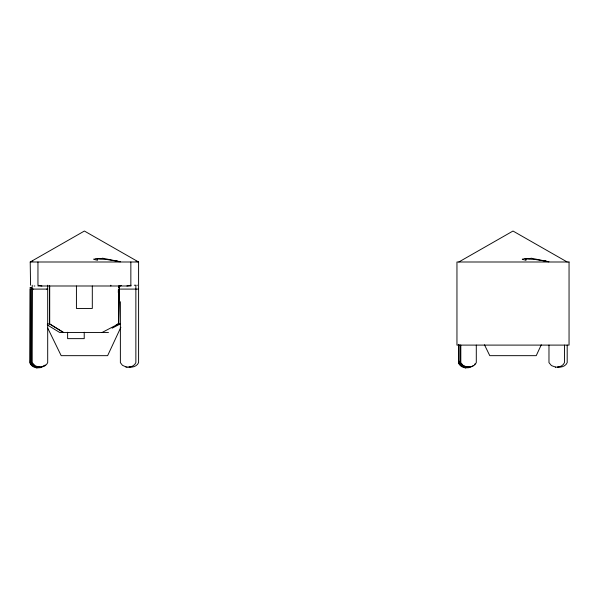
<?xml version="1.0" encoding="UTF-8"?>
<svg xmlns="http://www.w3.org/2000/svg" width="599" height="599" viewBox="0 0 599 599"><rect width="100%" height="100%" fill="white"/><g stroke="black" fill="none" stroke-linecap="round" stroke-linejoin="round"><path stroke-width="0.9" d="M115.802 325.317L118.46 323.924L119.149 285.993L119.822 285.993M118.467 289.579L118.467 323.924L102.152 332.445M118.482 323.924L118.482 313.09M118.303 292.537L118.37 289.729M119.448 285.993L118.774 323.932L120.294 323.924L112.125 328.185M31.807 289.13L31.492 362.635C32.735 365.862 36.689 367.352 39.953 367.194M33.252 289.092L31.492 289.092L47.695 289.092L46.662 289.092M120.856 327.271L107.625 355.664L61.18 355.664L47.733 328.102M541.286 344.807L536.225 355.664L489.78 355.664L484.479 344.807M474.58 364.282L474.962 363.893M44.004 365.764L40.238 367.696L36.771 367.883M45.284 364.986L44.094 365.839M472.693 365.839L473.113 365.592M458.812 261.995L512.999 231.034L567.193 261.995M118.759 323.939L117.793 323.924M43.203 366.326L42.462 366.618M471.061 366.618L471.802 366.326L468.837 367.696L465.371 367.883M39.234 367.194C42.499 367.352 46.452 365.862 47.695 362.635L47.695 285.221M126.936 367.112C130.342 367.539 134.535 365.982 135.861 362.635L135.861 285.221L134.296 285.221M129.669 367.112C133.075 367.539 137.268 365.982 138.594 362.635L138.594 261.995L84.399 231.034L30.212 261.995L30.556 285.221M466.651 367.112C470.252 367.629 474.857 366.251 476.295 362.635L476.295 345.099M555.535 367.112C558.942 367.539 563.135 365.982 564.46 362.635L564.46 345.099M558.268 367.112C561.667 367.539 565.868 365.982 567.193 362.635L567.193 345.099M119.95 285.993L121.567 285.476M32.855 261.171L30.212 261.995L138.594 261.995L136.033 261.261M126.891 285.993L130.852 285.221L130.852 261.995M37.692 367.194L39.961 366.97M39.137 367.112L36.509 367.112M41.234 366.97L40.418 367.112M467.475 367.112L468.837 366.917L468.291 366.97M467.737 367.112L466.292 367.194M469.017 367.112L469.833 366.97M30.212 287.49L31.253 287.415L30.212 287.49L30.212 363.406L32.833 365.839L36.771 367.112M30.212 289.055L29.95 362.635C30.624 365.757 33.956 367.539 36.921 367.913M137.029 285.221L137.411 285.221M34.083 285.993L34.862 285.993M37.947 285.993L131.009 285.993L131.009 285.221M120.377 289.092L135.861 289.092M136.325 289.092L138.594 289.092M47.838 323.924L49.545 323.924L63.449 332.445L49.702 323.924L49.702 285.993M108.479 332.445L59.63 332.445L47.246 324.875M31.754 289.13L32.144 289.152M467.37 367.112L468.553 367.194M465.109 367.112L466.554 367.194M465.371 367.112L461.432 365.839L458.812 363.473L458.812 344.35M38.77 367.112L34.667 365.592L32.211 362.635L32.211 285.221M558.41 367.135L557.444 366.97M548.976 345.099L548.976 362.635L551.432 365.592L555.677 367.135M467.519 367.135L463.267 365.592L460.811 362.635L460.811 345.099M460.092 345.099L460.092 362.635L462.548 365.592L466.793 367.135M462.683 366.491L465.251 367.135M458.549 345.099L458.549 362.635C459.223 365.757 462.555 367.539 465.52 367.913M128.845 366.97L129.811 367.135M120.377 301.739L120.377 362.635L122.436 365.308L126.112 366.97M125.835 366.917L127.078 367.135M34.465 366.618L35.955 366.97M35.408 366.917L36.651 367.135M41.915 285.993L37.954 285.221L37.954 261.995M543.622 260.52L547.246 261.703M115.023 260.52L118.647 261.703M34.345 366.491L31.904 364.986L30.212 362.635M462.585 366.326L460.504 364.986L458.812 362.635M33.537 364.484L33.986 364.724M461.267 363.99L461.694 364.237M33.095 364.237L30.826 362.29L30.212 361.032M460.871 363.705L458.812 361.032M110.845 285.221L110.845 285.993M92.306 285.993L92.306 308.448L76.425 308.448L76.425 285.993M84.219 332.25L84.219 338.637L67.62 338.637L67.62 332.25M49.545 285.993L49.545 323.924M118.954 285.993L118.931 287.745L118.976 285.993M97.689 258.895L96.948 259.681C100.235 261.037 90.374 258.738 94.687 259.172L95.84 258.513L101.171 258.678L102.609 258.206L120.339 261.756L106.974 259.532L97.689 258.895M526.289 258.895L525.54 259.681C528.835 261.037 518.974 258.738 523.286 259.172L524.439 258.513L529.771 258.678L531.208 258.206L548.939 261.756L535.573 259.532L526.289 258.895M569.05 261.995L456.955 261.995L456.955 345.099L569.05 345.099L569.05 261.995"/></g></svg>
